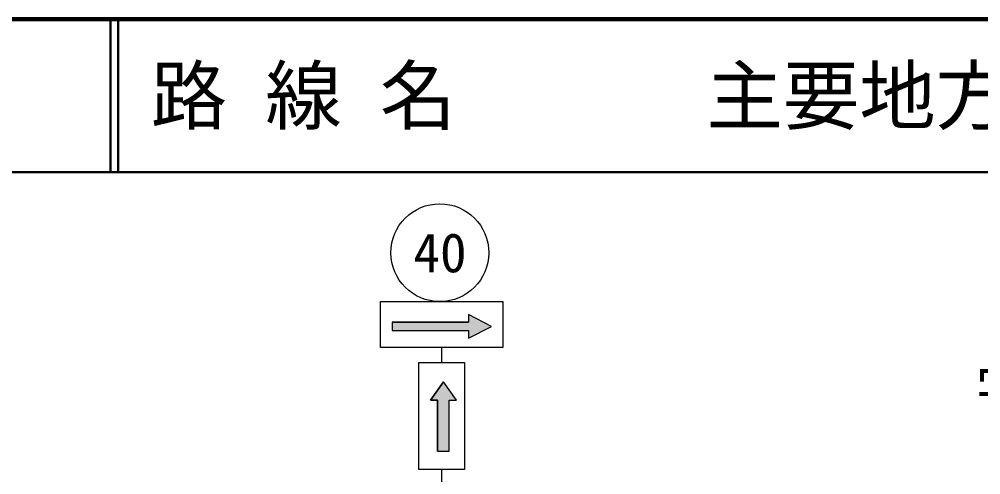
# Model space of a CAD drawing. Units: millimetres, scale not verified. Extents: x 40000 to 680000, y 20000 to 380760.
# Drawn here: x 171782 to 234681, y 350200 to 380000 of the extents above; entities that cross this region are included whole.
import ezdxf
from ezdxf.enums import TextEntityAlignment as Align

# ---------------------------------------------------------------- set-up
doc = ezdxf.new("R2010")
doc.units = ezdxf.units.MM
doc.header["$LTSCALE"] = 1000
for name, color, linetype, lineweight in [('M-BMK-HTXT', 7, 'Continuous', 13), ('M-STR-STRC', 7, 'Continuous', 25), ('M-TTL', 2, 'Continuous', 140), ('M-TTL-LINE', 7, 'Continuous', 50)]:
    doc.layers.add(name, color=color, linetype=linetype, lineweight=lineweight)
doc.layers.add('M-TTL-TXT', color=7, linetype='Continuous')
doc.styles.add('ＭＳ ゴシック', font='')
doc.styles.get('ＭＳ ゴシック').set_extended_font_data('MS Gothic')

msp = doc.modelspace()

# ---------------------------------------------------------------- hatches: boundary and pattern name
at = {"layer": 'M-STR-STRC'}
for points in [[(201178, 359629), (201178, 359129), (202668, 359909), (201168, 360688), (201168, 360188), (196168, 360188), (196168, 359629)], [(199902, 351738), (199902, 355083), (200380, 355083), (199528, 356270), (198675, 355083), (199153, 355083), (199153, 351738)]]:
    msp.add_hatch(color=256, dxfattribs=at).paths.add_polyline_path(points)

# ---------------------------------------------------------------- linework, layer by layer
for p, q in [((195415, 361530), (203415, 361530)), ((195415, 358530), (195415, 361530)), ((203415, 361530), (203415, 358530)), ((196168, 360188), (201168, 360188)), ((196168, 359629), (201178, 359629)), ((203415, 358530), (195415, 358530)), ((199415, 358530), (199415, 357549)), ((197915, 350549), (197915, 357549)), ((197915, 357549), (200915, 357549)), ((200915, 357549), (200915, 350549)), ((198675, 355083), (199528, 356270)), ((200380, 355083), (199528, 356270)), ((199153, 355083), (198675, 355083)), ((199153, 351738), (199153, 355083)), ((199902, 351738), (199902, 355083)), ((199902, 355083), (200380, 355083)), ((199153, 351738), (199902, 351738)), ((200915, 350549), (197915, 350549)), ((199415, 350549), (199415, 347101)), ((199415, 350549), (199415, 347407))]:
    msp.add_line(p, q, dxfattribs=at)
for points in [[(201178, 359629), (201178, 359129), (202668, 359909), (201168, 360688), (201168, 360188), (196168, 360188), (196168, 359629)], [(199902, 351738), (199902, 355083), (200380, 355083), (199528, 356270), (198675, 355083), (199153, 355083), (199153, 351738)]]:
    msp.add_lwpolyline(points, close=True, dxfattribs=at)
msp.add_circle((199298, 364728), 3200, dxfattribs=at)
at = {"layer": 'M-TTL'}
msp.add_line((680000, 380000), (40000, 380000), dxfattribs=at)
at = {"layer": 'M-TTL-LINE'}
for p, q in [((177750, 380000), (177750, 370000)), ((178250, 380000), (178250, 370000)), ((40000, 370000), (680000, 370000))]:
    msp.add_line(p, q, dxfattribs=at)

# ---------------------------------------------------------------- texts
at = {"layer": 'M-BMK-HTXT', "insert": (240646, 354275), "char_height": 2566, "attachment_point": 8, "style": 'ＭＳ ゴシック'}
msp.add_mtext('\\T1.2;字白岸', dxfattribs=at)
at = {"layer": 'M-STR-STRC', "style": 'ＭＳ ゴシック'}
msp.add_text('40', height=2566, dxfattribs=at).set_placement((199304, 364728), align=Align.MIDDLE_CENTER)
at = {"layer": 'M-TTL-TXT', "style": 'ＭＳ ゴシック'}
for s, p in [('路 線 名', (180380, 375000)), ('主要地方道山口宇部線', (216734, 375000))]:
    msp.add_text(s, height=3666, dxfattribs=at).set_placement(p, align=Align.MIDDLE_LEFT)

doc.saveas('drawing.dxf')
